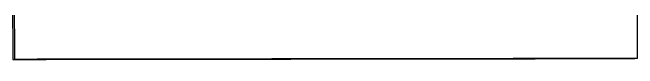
# Model space of a CAD drawing. Header units: millimetres. Extents: x 2462 to 4142, y 835 to 2023.
# Drawn here: x 3071.02 to 3075.497, y 1167.724 to 1167.995 of the extents above; entities that cross this region are included whole.
import ezdxf

# ---------------------------------------------------------------- set-up
doc = ezdxf.new("R2010")
doc.units = ezdxf.units.MM

msp = doc.modelspace()

# ---------------------------------------------------------------- linework, layer by layer
at = {"color": 7, "linetype": 'Continuous', "lineweight": 25}
for p, q in [((3071.0203, 1168.7246), (3071.022, 1167.724)), ((3071.0359, 1167.7242), (3071.0342, 1168.7248)), ((3075.4966, 1167.7304), (3075.4959, 1168.1791)), ((3075.4966, 1167.7304), (3075.4769, 1167.7302))]:
    msp.add_line(p, q, dxfattribs=at)
at = {"color": 7, "linetype": 'Continuous', "lineweight": 25, "flags": 128}
msp.add_lwpolyline([(3071.022, 1167.724), (3071.0298, 1167.7241), (3071.0359, 1167.7242)], dxfattribs=at)
at = {"color": 7, "linetype": 'Continuous', "lineweight": 25}
for points, knots in [([(3071.022, 1167.724), (3071.6602, 1167.7249), (3073.1509, 1167.727), (3074.6307, 1167.729), (3075.4769, 1167.7302)], [0, 0, 0, 0, 0.428082, 1, 1, 1, 1]), ([(3075.4966, 1167.7304), (3074.8635, 1167.7296), (3073.3825, 1167.7276), (3071.8902, 1167.7254), (3071.0359, 1167.7242)], [0, 0, 0, 0, 0.427525, 1, 1, 1, 1])]:
    msp.add_open_spline(points, degree=3, knots=knots, dxfattribs=at)

doc.saveas('drawing.dxf')
